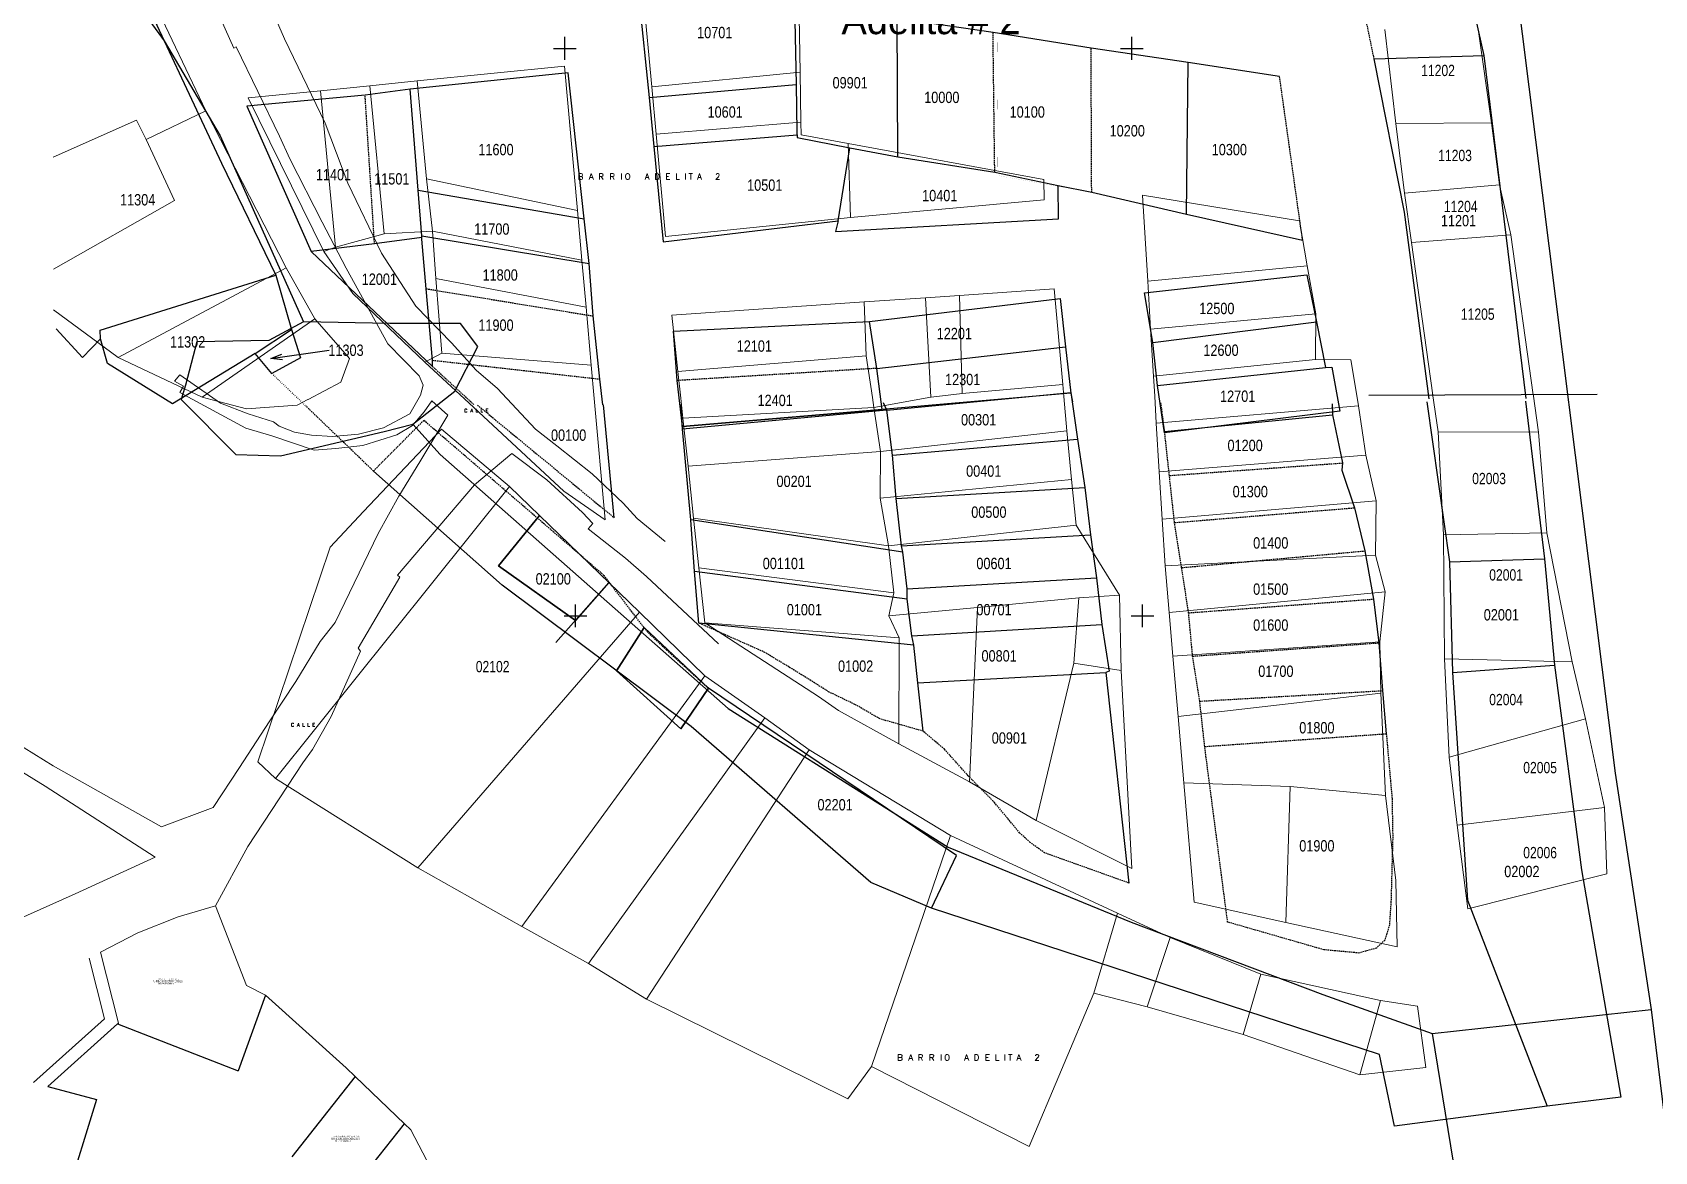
# Model space of a CAD drawing. Header units: metres. Extents: x 619047 to 657292, y 1301217 to 1319844.
# Drawn here: x 648895.7 to 649181.8, y 1318134.8 to 1318332.3 of the extents above; entities that cross this region are included whole.
import ezdxf
from ezdxf.enums import TextEntityAlignment as Align

# ---------------------------------------------------------------- set-up
doc = ezdxf.new("R2010")
doc.units = ezdxf.units.M
doc.linetypes.add('DOT', pattern=[0.25, 0, -0.25])
doc.linetypes.add('HIDDEN', pattern=[0.375, 0.25, -0.125])
for name, color, linetype, lineweight in [('101', 3, 'Continuous', 0), ('1ER CEDULA', 7, 'Continuous', 0), ('1ER PROPIETARIO', 150, 'Continuous', 0), ('486', 7, 'Continuous', 0), ('4861', 7, 'Continuous', 0), ('CALLES', 7, 'Continuous', 0), ('COLINDANCIAS', 7, 'Continuous', 0), ('Nivel 1', 7, 'Continuous', 0), ('Nivel 16', 7, 'Continuous', 0), ('Nivel 3', 7, 'Continuous', 0), ('Nivel 30', 7, 'Continuous', 0), ('Nivel 7', 7, 'Continuous', 0)]:
    doc.layers.add(name, color=color, linetype=linetype, lineweight=lineweight)
for name, color, linetype in [('2', 1, 'Continuous'), ('42', 7, 'Continuous'), ('5', 7, 'Continuous'), ('7', 7, 'Continuous'), ('CVL_CUADCON_LIN', 8, 'Continuous')]:
    doc.layers.add(name, color=color, linetype=linetype)
doc.styles.get("Standard").update_dxf_attribs({"font": 'arial.ttf'})
doc.styles.add('Style-ENGINEERING', font='ENGINEERING.shx')
doc.styles.add('Style-INTL_ISO', font='INTL_ISO.shx')
doc.styles.add('Style-Txt', font='txt_____.ttf')

# ---------------------------------------------------------------- blocks, each defined once
blk = doc.blocks.new('COORD')
at = {"layer": '42', "color": 2, "linetype": 'Continuous'}
for p, q in [((-2, 0), (2, 0)), ((0, -2), (0, 2))]:
    blk.add_line(p, q, dxfattribs=at)

msp = doc.modelspace()

# ---------------------------------------------------------------- linework, layer by layer
at = {"color": 1, "linetype": 'Continuous'}
for p, q in [((649014.91773, 1318216.58133), (649003.57652, 1318227.29286)), ((649010.07123, 1318209.45281), (649014.91773, 1318216.58133))]:
    msp.add_line(p, q, dxfattribs=at)
at = {"color": 1, "linetype": 'Continuous', "flags": 128}
msp.add_lwpolyline([(649003.57652, 1318227.29286), (648998.69067, 1318219.67889), (649010.07123, 1318209.45281)], dxfattribs=at)
msp.add_lwpolyline([(649003.57652, 1318227.29286), (649014.91773, 1318216.58133), (649010.07123, 1318209.45281), (648998.69067, 1318219.67889)], close=True, dxfattribs=at)
at = {"layer": '2', "color": 1, "linetype": 'Continuous'}
for p, q in [((649002.56473, 1318339.58133), (649004.49173, 1318320.80633)), ((649030.10073, 1318337.18133), (649030.40273, 1318323.09433)), ((649048.35973, 1318310.36533), (649048.23373, 1318334.73433)), ((649065.12173, 1318332.28033), (649048.23373, 1318334.73433)), ((649082.41773, 1318329.52433), (649065.12173, 1318332.28033)), ((649099.53473, 1318326.97033), (649082.41773, 1318329.52433)), ((649099.24073, 1318300.23833), (649099.53473, 1318326.97033)), ((649115.65973, 1318324.51233), (649099.53473, 1318326.97033)), ((649132.34073, 1318327.64333), (649151.72873, 1318328.24833)), ((649159.13273, 1318267.69133), (649151.72873, 1318328.24833)), ((648962.29673, 1318322.26933), (648954.37273, 1318321.23933)), ((648963.73573, 1318304.45633), (648962.29673, 1318322.26933)), ((649004.49173, 1318320.80633), (649030.40273, 1318323.09433)), ((649004.49173, 1318320.80633), (649005.29873, 1318312.15433)), ((649030.40273, 1318323.09433), (649030.54773, 1318314.74333)), ((649005.29873, 1318312.15433), (649030.57573, 1318314.24833)), ((649037.82073, 1318299.04133), (649039.88873, 1318311.92133)), ((649039.88873, 1318311.92133), (649048.35973, 1318310.36533)), ((649048.35973, 1318310.36533), (649065.42673, 1318307.65833)), ((649065.42673, 1318307.65833), (649076.62173, 1318305.30333)), ((648963.73573, 1318304.45633), (648993.01373, 1318299.40033)), ((648964.36173, 1318296.41233), (648963.73573, 1318304.45633)), ((649076.62173, 1318305.30333), (649082.52373, 1318304.08933)), ((649082.52373, 1318304.08933), (649099.24073, 1318300.23833)), ((648993.91873, 1318291.50933), (648993.01373, 1318299.40033)), ((649099.24073, 1318300.23833), (649119.72273, 1318295.61933)), ((648956.03273, 1318294.97433), (648944.85773, 1318293.64933)), ((648964.36373, 1318296.10733), (648956.03273, 1318294.97433)), ((648964.36173, 1318296.41233), (648993.91873, 1318291.50933)), ((648964.36473, 1318295.80333), (648964.36173, 1318296.41233)), ((648965.14673, 1318287.07533), (648964.36473, 1318295.80333)), ((648944.85773, 1318293.64933), (648966.25973, 1318273.37233)), ((648938.65273, 1318289.45533), (648941.39673, 1318279.89833)), ((648994.57573, 1318282.27333), (648993.91873, 1318291.50933)), ((649120.49173, 1318289.50533), (649122.16073, 1318281.21333)), ((648966.25373, 1318274.46433), (648965.14673, 1318287.07533)), ((648995.80273, 1318271.13533), (648994.57573, 1318282.27333)), ((649044.61373, 1318273.03033), (649043.32573, 1318281.29933)), ((649093.28373, 1318277.61533), (649122.16073, 1318281.21333)), ((649122.16073, 1318281.21333), (649123.75273, 1318273.14933)), ((648935.01373, 1318275.65233), (648941.39673, 1318279.89833)), ((648941.39673, 1318279.89833), (648942.97273, 1318274.85533)), ((649094.11073, 1318270.03033), (649093.28373, 1318277.61533)), ((648937.92973, 1318272.11333), (648935.01373, 1318275.65233)), ((648942.97273, 1318274.85533), (648937.92973, 1318272.11333)), ((649044.61373, 1318273.03033), (649077.91173, 1318276.80233)), ((649077.91173, 1318276.80233), (649078.81873, 1318268.63333)), ((648966.25973, 1318273.37233), (648966.25373, 1318274.46433)), ((649094.11073, 1318270.03033), (649123.75273, 1318273.14933)), ((648996.30873, 1318266.61933), (648995.80273, 1318271.13533)), ((649010.33173, 1318262.75433), (649009.42573, 1318270.87333)), ((649095.34873, 1318261.63333), (649094.11073, 1318270.03033)), ((648998.32973, 1318246.64333), (648996.41373, 1318266.58233)), ((649010.33673, 1318262.27433), (649010.03573, 1318266.64433)), ((649078.81873, 1318268.63333), (649045.56573, 1318265.74933)), ((649046.41673, 1318265.66633), (649045.81873, 1318266.95633)), ((649046.41673, 1318265.66633), (649078.83973, 1318268.79133)), ((649078.81873, 1318268.63333), (649079.15673, 1318267.11133)), ((649078.83973, 1318268.79133), (649080.04673, 1318260.54133)), ((649124.94073, 1318266.76833), (649125.01273, 1318264.83633)), ((649141.61073, 1318267.11533), (649145.64873, 1318238.88333)), ((649159.01973, 1318267.21533), (649162.39273, 1318239.40933)), ((649046.41673, 1318265.66633), (649010.33673, 1318262.27433)), ((649047.41673, 1318257.71833), (649046.41673, 1318265.66633)), ((649095.38373, 1318261.86633), (649125.01273, 1318264.83633)), ((649125.01273, 1318264.83633), (649126.78073, 1318256.33633)), ((649011.82973, 1318246.27233), (649010.33673, 1318262.27433)), ((649047.41673, 1318257.71833), (649080.04673, 1318260.54133)), ((649080.04673, 1318260.54133), (649081.33273, 1318251.98533)), ((649048.05873, 1318250.04633), (649047.41673, 1318257.71833)), ((649048.05873, 1318250.04633), (649081.33273, 1318251.98533)), ((649081.33273, 1318251.98533), (649082.28673, 1318243.63033)), ((649048.96073, 1318241.69033), (649048.05873, 1318250.04633)), ((649049.20173, 1318240.57433), (649011.82973, 1318246.27233)), ((649012.48673, 1318237.17633), (649011.82973, 1318246.27233)), ((649128.89873, 1318248.42533), (649130.68373, 1318240.81633)), ((649048.96073, 1318241.69033), (649082.28673, 1318243.63033)), ((649082.28673, 1318243.63033), (649083.35873, 1318236.09033)), ((649049.20173, 1318240.57433), (649048.96073, 1318241.69033)), ((649049.98273, 1318234.09933), (649049.20173, 1318240.57433)), ((649130.68373, 1318240.81633), (649132.24873, 1318232.31433)), ((649145.64873, 1318238.88333), (649162.39273, 1318239.40933)), ((649145.64873, 1318238.88333), (649146.13773, 1318219.33633)), ((649162.39273, 1318239.40933), (649164.14373, 1318220.66333)), ((649049.97673, 1318232.31933), (649012.48673, 1318237.17633)), ((649013.24473, 1318228.08233), (649012.48673, 1318237.17633)), ((649049.98273, 1318234.09933), (649083.35873, 1318236.09033)), ((649083.35873, 1318236.09033), (649084.31073, 1318227.81133)), ((649049.97673, 1318232.31933), (649049.98273, 1318234.09933)), ((649050.78273, 1318225.84433), (649049.97673, 1318232.31933)), ((649132.24873, 1318232.31433), (649133.16973, 1318224.59533)), ((649051.18173, 1318224.17033), (649013.24473, 1318228.08233)), ((649050.78273, 1318225.84433), (649084.31073, 1318227.81133)), ((649051.18173, 1318224.17033), (649050.78273, 1318225.84433)), ((649051.83773, 1318217.56633), (649051.18173, 1318224.17033)), ((649133.16973, 1318224.59533), (649133.79373, 1318216.16033)), ((649146.13773, 1318219.33633), (649164.14373, 1318220.66333)), ((649051.83773, 1318217.56633), (649085.01173, 1318219.37733)), ((649052.79273, 1318209.00733), (649051.83773, 1318217.56633)), ((649085.01173, 1318219.37733), (649089.06873, 1318182.22133)), ((649133.79373, 1318216.16033), (649134.48573, 1318208.56533)), ((649142.56573, 1318155.66333), (649181.18673, 1318159.93533))]:
    msp.add_line(p, q, dxfattribs=at)
at = {"layer": '2', "color": 1, "linetype": 'HIDDEN'}
for p, q in [((649065.42673, 1318307.65833), (649065.12173, 1318332.28033)), ((649082.52373, 1318304.08933), (649082.41773, 1318329.52433)), ((649119.72273, 1318295.61933), (649115.65973, 1318324.51233)), ((648956.03273, 1318294.97433), (648954.37273, 1318321.23933)), ((648965.14673, 1318287.07533), (648994.57573, 1318282.27333)), ((648966.25373, 1318274.46433), (648995.80273, 1318271.13533)), ((648966.25973, 1318273.37233), (648973.53773, 1318266.65733)), ((649044.61373, 1318273.03033), (649009.42573, 1318270.87333)), ((648955.84773, 1318254.90733), (648943.90573, 1318266.40633)), ((648974.20073, 1318266.53533), (648998.32973, 1318246.64333)), ((649095.38373, 1318261.86633), (649094.74473, 1318266.97033)), ((649096.22873, 1318254.12033), (649095.38373, 1318261.86633)), ((649096.22873, 1318254.12033), (649126.78073, 1318256.33633)), ((649097.13173, 1318245.81533), (649096.22873, 1318254.12033)), ((649097.13173, 1318245.81533), (649128.89873, 1318248.42533)), ((649098.38573, 1318237.86933), (649097.13173, 1318245.81533)), ((649098.38573, 1318237.86933), (649130.68373, 1318240.81633)), ((649099.61473, 1318229.89833), (649098.38573, 1318237.86933)), ((649099.61473, 1318229.89833), (649132.24873, 1318232.31433)), ((649100.33173, 1318222.25333), (649099.61473, 1318229.89833)), ((649100.33173, 1318222.25333), (649133.16973, 1318224.59533)), ((649101.58573, 1318214.30733), (649100.33173, 1318222.25333)), ((649101.58573, 1318214.30733), (649133.79373, 1318216.16033)), ((649102.45973, 1318206.30733), (649101.58573, 1318214.30733)), ((649102.45973, 1318206.30733), (649134.48573, 1318208.56533))]:
    msp.add_line(p, q, dxfattribs=at)
at = {"layer": '2', "color": 1, "linetype": 'DOT'}
msp.add_line((648937.92973, 1318272.11333), (648943.90573, 1318266.40633), dxfattribs=at)
at = {"layer": '2', "color": 1, "linetype": 'Continuous'}
for points in [[(649129.45773, 1318729.06533), (649119.25673, 1318696.82233), (649111.56873, 1318634.56133), (649113.53273, 1318569.23733), (649122.63173, 1318525.50833), (649136.32073, 1318497.02333), (649144.68673, 1318479.47433), (649146.66773, 1318431.43333), (649157.24373, 1318341.44433), (649174.87973, 1318201.62733), (649181.18673, 1318159.93533)], [(648631.52473, 1318510.11933), (648631.77873, 1318510.11933), (648657.13373, 1318462.04833), (648732.56873, 1318442.38133), (648792.24873, 1318422.22533), (648829.83173, 1318405.91033), (648860.30473, 1318392.65633), (648878.83773, 1318379.66933), (648895.08073, 1318363.63633), (648918.92673, 1318330.81733), (648928.81773, 1318314.03033), (648943.51873, 1318281.22333)], [(649151.72873, 1318328.24833), (649147.87873, 1318345.54133), (649146.44573, 1318357.23633)], [(648913.24173, 1318343.01633), (648929.07173, 1318309.23233), (648938.65273, 1318289.45533)], [(649142.05373, 1318267.65633), (649137.69073, 1318300.55833), (649132.34073, 1318327.64333)], [(648993.01373, 1318299.40033), (648990.21173, 1318325.15133), (648962.29673, 1318322.26933)], [(648954.37273, 1318321.23933), (648933.54273, 1318319.30733), (648944.85773, 1318293.64933)], [(649005.29873, 1318312.15433), (649006.96173, 1318295.33233), (649037.82073, 1318299.04133)], [(649030.54773, 1318314.74333), (649030.60373, 1318313.75333), (649039.88873, 1318311.92133)], [(649037.82073, 1318299.04133), (649037.34773, 1318297.18533), (649076.65173, 1318299.41433), (649076.62173, 1318305.30333)], [(648907.68073, 1318278.20633), (648907.67173, 1318279.78033), (648938.65273, 1318289.45533)], [(649093.28373, 1318277.61533), (649091.86573, 1318286.36633), (649120.49173, 1318289.50533)], [(649043.32573, 1318281.29933), (649076.95273, 1318285.37733), (649077.91173, 1318276.80233)], [(648943.51873, 1318281.22333), (648937.41773, 1318277.92733), (648924.71473, 1318277.68933), (648922.67373, 1318270.06633), (648921.90873, 1318267.52533), (648931.55273, 1318257.85433), (648939.42873, 1318257.59033), (648957.72473, 1318261.88833), (648962.80773, 1318263.15233)], [(648962.80773, 1318263.15233), (648970.18173, 1318268.98933), (648974.25473, 1318276.86333), (648971.21073, 1318280.93433), (648958.76173, 1318280.95033), (648943.51873, 1318281.22333)], [(649009.42573, 1318270.87333), (649008.79673, 1318279.60233), (649043.32573, 1318281.29933)], [(648907.68073, 1318278.20633), (648904.54573, 1318274.91533), (648899.89373, 1318280.02033)], [(648935.01373, 1318275.65233), (648920.39573, 1318266.77033), (648908.94773, 1318273.87133), (648907.68073, 1318278.20633)], [(649045.56573, 1318265.74933), (649010.33173, 1318262.75433), (649045.56573, 1318265.74933), (649044.61373, 1318273.03033)], [(649123.75273, 1318273.14933), (649124.89573, 1318273.23033), (649126.28373, 1318265.44433), (649095.34873, 1318261.63333)], [(648962.80773, 1318263.15233), (648967.62873, 1318257.80933), (649018.39373, 1318213.01033), (649057.23673, 1318188.56033), (649089.48773, 1318175.30233), (649123.26473, 1318162.55033), (649142.56573, 1318155.66333)], [(649011.88973, 1318209.81333), (648978.53073, 1318234.74733), (648955.84773, 1318254.90733)], [(649126.78073, 1318256.33633), (649126.64173, 1318255.08933), (649128.89873, 1318248.42533)], [(649084.31073, 1318227.81133), (649085.61873, 1318219.58633), (649085.01173, 1318219.37733)], [(649164.14373, 1318220.66333), (649168.92773, 1318184.53133), (649175.83773, 1318144.43033), (649162.86673, 1318142.84933)], [(649146.13773, 1318219.33633), (649148.82973, 1318179.21733), (649162.86673, 1318142.84933)], [(649054.29673, 1318177.80033), (649058.66973, 1318187.09933), (649014.91773, 1318216.58133)], [(649054.29673, 1318177.80033), (649043.59873, 1318182.31933), (649011.88973, 1318209.81333)], [(649162.86673, 1318142.84933), (649135.91273, 1318139.34733), (649133.28673, 1318151.98233), (649054.29673, 1318177.80033)], [(649181.18673, 1318159.93533), (649194.03273, 1318055.45533), (649207.41673, 1317978.17033), (649212.68173, 1317912.33333), (649214.67673, 1317876.74633), (649227.83473, 1317826.65733), (649245.06573, 1317784.19033), (649259.25773, 1317751.38333), (649281.83173, 1317717.04233), (649302.13173, 1317694.14133), (649329.03873, 1317672.50233)], [(649142.56573, 1318155.66333), (649162.25373, 1318034.90733), (649171.40073, 1318035.65833), (649194.16073, 1317936.24833), (649195.14773, 1317908.54233), (649191.56873, 1317887.45133), (649187.74473, 1317874.49333), (649178.58573, 1317863.06733), (649172.22473, 1317853.41633)]]:
    msp.add_lwpolyline(points, dxfattribs=at)
at = {"layer": '2', "color": 1, "linetype": 'HIDDEN'}
for points in [[(649132.34073, 1318327.64333), (649130.77673, 1318335.22533), (649130.33073, 1318342.91433), (649128.57673, 1318392.22833), (649128.34873, 1318431.44733)], [(649014.91773, 1318216.58133), (649007.52573, 1318223.34533), (649004.21373, 1318226.46433), (648999.18773, 1318232.99933), (648996.50673, 1318236.50533), (648964.72373, 1318263.84533), (648955.84773, 1318254.90733)], [(649052.79273, 1318209.00733), (649045.22173, 1318211.16833), (649040.74573, 1318213.74133), (649036.22373, 1318215.90733), (649031.38773, 1318218.96033), (649024.88973, 1318222.91133), (649013.24473, 1318228.08233)], [(649089.06873, 1318182.22133), (649074.21973, 1318187.53733), (649071.65873, 1318189.39233), (649069.81073, 1318191.07733), (649065.38173, 1318196.42233), (649060.73073, 1318201.15533), (649056.56373, 1318205.81633), (649052.79273, 1318209.00733)], [(649134.48573, 1318208.56533), (649135.49673, 1318197.15933), (649135.62073, 1318190.32133), (649135.30973, 1318179.00433), (649135.02473, 1318174.78033), (649134.21473, 1318172.15333), (649132.75573, 1318170.74033), (649129.66373, 1318169.87033), (649123.45673, 1318170.44233), (649106.50173, 1318175.33033), (649102.45973, 1318206.30733)]]:
    msp.add_lwpolyline(points, dxfattribs=at)
at = {"layer": '486', "color": 7, "linetype": 'Continuous', "lineweight": -3}
for points in [[(648936.79573, 1318162.41433), (648932.0124, 1318149.09734)], [(648910.72117, 1318157.37178), (648932.0124, 1318149.09734)], [(648898.41711, 1318146.33665), (648907.01768, 1318144.03916)], [(648952.61391, 1318148.06793), (648941.47512, 1318133.92837)], [(648907.01768, 1318144.03916), (648901.53325, 1318126.26612)], [(648950.1482, 1318125.63514), (648961.34606, 1318139.72798)]]:
    msp.add_lwpolyline(points, dxfattribs=at)
at = {"layer": '4861', "color": 21, "linetype": 'Continuous', "lineweight": 13}
for points in [[(648863.09673, 1318178.44633), (648877.04673, 1318171.45233), (648881.79773, 1318170.47633), (648890.87473, 1318174.78533), (648903.23573, 1318180.31133), (648917.36573, 1318186.77433), (648897.94573, 1318199.31433), (648889.13373, 1318204.70733)], [(648907.71652, 1318170.01866), (648914.29573, 1318173.43433), (648921.38673, 1318176.24333), (648927.96373, 1318178.18433)], [(648927.96373, 1318178.18433), (648933.46573, 1318164.14733), (648936.79573, 1318162.41433)], [(648905.71073, 1318168.97733), (648908.4223, 1318158.26519)], [(648907.71652, 1318170.01866), (648910.88145, 1318157.51553)], [(648936.79573, 1318162.41433), (648951.01573, 1318149.59433), (648952.61391, 1318148.06793)], [(648895.87829, 1318147.01485), (648908.4223, 1318158.26519)], [(648910.72117, 1318157.37178), (648910.88145, 1318157.51553)], [(648898.41711, 1318146.33665), (648910.72117, 1318157.37178)], [(648952.61391, 1318148.06793), (648961.34606, 1318139.72798)], [(648961.34606, 1318139.72798), (648962.45973, 1318138.66433)], [(648962.45973, 1318138.66433), (648972.39173, 1318119.63133)]]:
    msp.add_lwpolyline(points, dxfattribs=at)
at = {"layer": '7', "color": 7, "linetype": 'Continuous'}
msp.add_line((648937.77773, 1318274.74933), (648948.06573, 1318276.22433), dxfattribs=at)
msp.add_lwpolyline([(648939.82873, 1318274.53833), (648937.77773, 1318274.74933), (648939.68673, 1318275.52833)], dxfattribs=at)
at = {"layer": 'CALLES', "color": 21, "linetype": 'Continuous', "lineweight": 13}
for points in [[(648899.74473, 1318378.39133), (648904.32473, 1318375.78833), (648907.56973, 1318372.32133), (648913.84573, 1318364.29633), (648916.92673, 1318360.00533), (648919.94973, 1318353.28033), (648923.51073, 1318346.33333), (648927.61873, 1318338.31133), (648927.39773, 1318338.12533), (648931.23073, 1318329.53733), (648931.65573, 1318329.77033), (648939.27973, 1318314.00533)], [(648925.29273, 1318366.76833), (648928.01073, 1318359.02133), (648933.11273, 1318347.39833), (648940.13773, 1318331.18433), (648947.30773, 1318316.27933), (648951.30173, 1318305.69933), (648957.24673, 1318293.34133), (648963.31673, 1318283.98733), (648969.58473, 1318277.53433), (648973.95873, 1318272.72933), (648977.73873, 1318269.48633), (648984.44173, 1318262.30433), (648988.19173, 1318259.33333), (648994.44173, 1318254.41433), (648999.89573, 1318249.22133), (649002.35673, 1318246.51233), (649007.32073, 1318242.44933)], [(648939.27973, 1318314.00533), (648941.09273, 1318310.01233)], [(648941.09273, 1318310.01233), (648946.81373, 1318298.79733), (648951.05373, 1318290.71133), (648958.41273, 1318277.35933), (648963.89173, 1318271.70033), (648964.63473, 1318270.08033), (648964.14473, 1318268.31133), (648962.28373, 1318264.98133), (648957.64373, 1318262.52233), (648953.20873, 1318261.40833), (648948.64673, 1318261.02133), (648944.93273, 1318261.24933), (648941.89873, 1318261.78933), (648939.22573, 1318262.81633), (648938.19173, 1318263.60533), (648933.74073, 1318265.01733), (648928.85973, 1318266.87933), (648921.71173, 1318271.86733)], [(648921.71173, 1318271.86733), (648920.75873, 1318270.74133), (648922.32273, 1318269.86833), (648921.68173, 1318268.74133), (648933.34473, 1318262.49933), (648937.90173, 1318261.09233), (648945.36973, 1318258.56833), (648949.20873, 1318258.89633), (648953.96073, 1318259.39533), (648959.96973, 1318261.30233), (648962.73373, 1318262.93433), (648964.80173, 1318265.38433), (648966.16473, 1318267.32533), (648968.98273, 1318264.77633), (648964.00673, 1318256.52233), (648960.33673, 1318250.46433), (648956.67673, 1318243.91133), (648949.08273, 1318228.16233)], [(648953.12273, 1318223.65533), (648960.50373, 1318236.17633), (648960.07773, 1318236.54433), (648973.68273, 1318252.47533), (648980.23773, 1318258.03233)], [(649016.68173, 1318224.41233), (649004.02673, 1318236.29233), (649000.31473, 1318239.52633), (648993.73673, 1318244.71833), (648994.56573, 1318245.62633), (648992.70473, 1318247.57733), (648986.44773, 1318253.37733), (648980.23773, 1318258.03233)], [(648890.85373, 1318208.18333), (648899.34973, 1318202.89333), (648918.49373, 1318192.13333), (648927.60073, 1318195.53433), (648932.20873, 1318202.60633), (648937.44373, 1318210.66533), (648942.14773, 1318217.75533), (648946.46773, 1318224.83633), (648949.08273, 1318228.16233)], [(648953.12273, 1318223.65533), (648953.55673, 1318223.14233), (648948.38373, 1318211.59833), (648945.07273, 1318205.76433), (648943.39673, 1318203.42533), (648933.66273, 1318188.68033), (648927.96373, 1318178.18433)]]:
    msp.add_lwpolyline(points, dxfattribs=at)
at = {"layer": 'CVL_CUADCON_LIN', "color": 6, "ltscale": 0.5, "const_width": 0.01, "flags": 128}
msp.add_lwpolyline([(649065.98462, 1318307.03852), (649082.52373, 1318304.08933), (649082.41773, 1318329.52433), (649065.83836, 1318332.2381)], close=True, dxfattribs=at)
for points in [[(649082.52373, 1318304.08933), (649082.41871, 1318329.28911)], [(649082.52373, 1318304.08933), (649065.98462, 1318307.03852)]]:
    msp.add_lwpolyline(points, dxfattribs=at)
at = {"layer": 'CVL_CUADCON_LIN', "color": 6, "ltscale": 0.5, "flags": 128}
for points in [[(648985.11395, 1318247.06374), (648977.91496, 1318238.15998), (648991.45916, 1318228.56233)], [(648997.33522, 1318235.24678), (648988.02595, 1318224.65681)], [(648997.33522, 1318235.24678), (648991.45916, 1318228.56233)]]:
    msp.add_lwpolyline(points, dxfattribs=at)
at = {"layer": 'CVL_CUADCON_LIN', "color": 200, "ltscale": 0.5, "flags": 128}
msp.add_lwpolyline([(648985.11395, 1318247.06374), (648997.33522, 1318235.24678), (648991.45916, 1318228.56233), (648977.91496, 1318238.15998)], close=True, dxfattribs=at)
at = {"layer": 'CVL_CUADCON_LIN', "color": 4, "ltscale": 0.5, "flags": 128}
msp.add_lwpolyline([(649002.7629, 1318229.99866), (648997.33522, 1318235.24678), (648985.11395, 1318247.06374)], dxfattribs=at)
at = {"layer": 'Nivel 1', "color": 7, "linetype": 'Continuous', "lineweight": 13}
for p, q in [((648927.4229, 1318267.47066), (648927.4219, 1318267.47066)), ((648944.3039, 1318267.53466), (648944.3029, 1318267.53466)), ((649054.1859, 1318267.94966), (649054.1899, 1318267.94966)), ((649054.1869, 1318267.94866), (649054.1879, 1318267.94866))]:
    msp.add_line(p, q, dxfattribs=at)
at = {"layer": 'Nivel 1', "color": 1, "linetype": 'Continuous', "lineweight": 13}
for p, q in [((649143.6089, 1318261.79866), (649142.6609, 1318268.59566)), ((649160.3669, 1318268.55466), (649161.3169, 1318261.74166)), ((649144.5659, 1318243.68366), (649143.6089, 1318261.79866)), ((649161.3169, 1318261.74166), (649143.6089, 1318261.79866)), ((649161.3169, 1318261.74166), (649162.8049, 1318243.98766)), ((649162.8049, 1318243.98766), (649144.5659, 1318243.68366)), ((649144.7269, 1318221.77266), (649144.5659, 1318243.68366)), ((649162.8049, 1318243.98766), (649167.2429, 1318221.26366)), ((649145.5979, 1318204.42166), (649144.7269, 1318221.77266)), ((649167.2429, 1318221.26366), (649144.7269, 1318221.77266)), ((649167.2429, 1318221.26366), (649169.6069, 1318211.18366)), ((649145.5979, 1318204.42166), (649169.6069, 1318211.18366)), ((649169.6069, 1318211.18366), (649172.9679, 1318195.52566)), ((649146.9549, 1318192.41566), (649145.5979, 1318204.42166)), ((649172.9679, 1318195.52566), (649146.9549, 1318192.41566)), ((649172.9679, 1318195.52566), (649173.4069, 1318183.82566)), ((649148.8509, 1318177.65966), (649146.9549, 1318192.41566)), ((649173.4069, 1318183.82566), (649148.8509, 1318177.65966))]:
    msp.add_line(p, q, dxfattribs=at)
at = {"layer": 'Nivel 16', "color": 7, "linetype": 'Continuous', "lineweight": -3, "flags": 128}
msp.add_lwpolyline([(649171.6709, 1318268.39166), (649131.3879, 1318268.23966)], dxfattribs=at)
at = {"layer": 'Nivel 30', "color": 3, "linetype": 'Continuous', "lineweight": 13}
for p, q in [((649030.6329, 1318351.79166), (649031.0789, 1318325.27866)), ((649004.9369, 1318322.67266), (649002.5399, 1318348.95466)), ((648914.7589, 1318342.66666), (648926.2869, 1318318.47066)), ((648963.5839, 1318323.72866), (648989.5549, 1318326.33766)), ((648989.5549, 1318326.33766), (648991.8339, 1318300.85066)), ((648955.2329, 1318322.88966), (648963.5839, 1318323.72866)), ((648965.1939, 1318306.46166), (648963.5839, 1318323.72866)), ((649031.0789, 1318325.27866), (649004.9369, 1318322.67266)), ((649031.0789, 1318325.27866), (649031.2269, 1318316.48666)), ((648933.7769, 1318320.73366), (648946.4829, 1318322.01066)), ((648947.1129, 1318293.63466), (648933.7769, 1318320.73366)), ((648946.4829, 1318322.01066), (648955.2329, 1318322.88966)), ((648946.4829, 1318322.01066), (648949.1589, 1318294.42066)), ((648957.7329, 1318296.76866), (648955.2329, 1318322.88966)), ((649005.6979, 1318314.32266), (649004.9369, 1318322.67266)), ((648915.7509, 1318313.38966), (648926.2869, 1318318.47066)), ((648926.2869, 1318318.47066), (648940.4549, 1318290.78166)), ((648914.0699, 1318316.79466), (648899.3319, 1318310.30066)), ((648915.7509, 1318313.38966), (648914.0699, 1318316.79466)), ((649005.6979, 1318314.32266), (649031.2269, 1318316.48666)), ((649031.2269, 1318316.48666), (649031.3059, 1318314.19966)), ((648920.7469, 1318302.63266), (648915.7509, 1318313.38966)), ((649007.3429, 1318296.27066), (649005.6979, 1318314.32266)), ((649031.3059, 1318314.19966), (649039.5569, 1318312.68766)), ((649039.5569, 1318312.68766), (649074.0639, 1318306.36866)), ((649039.5569, 1318312.68766), (649040.0009, 1318299.64366)), ((648965.1939, 1318306.46166), (648991.8339, 1318300.85066)), ((648965.1939, 1318306.46166), (648966.2749, 1318297.21566)), ((649074.0639, 1318306.36866), (649074.1279, 1318302.73166)), ((649091.4799, 1318303.60766), (649119.1879, 1318299.06666)), ((649092.4049, 1318288.39666), (649091.4799, 1318303.60766)), ((648899.4059, 1318290.51966), (648920.7469, 1318302.63266)), ((648991.8339, 1318300.85066), (648992.6139, 1318292.12266)), ((649074.1279, 1318302.73166), (649040.0009, 1318299.64366)), ((649040.0009, 1318299.64366), (649007.3429, 1318296.27066)), ((649119.1879, 1318299.06666), (649120.5299, 1318291.12866)), ((648949.1589, 1318294.42066), (648957.7329, 1318296.76866)), ((648957.7329, 1318296.76866), (648966.2749, 1318297.21566)), ((648966.8449, 1318288.87866), (648966.2749, 1318297.21566)), ((648992.6139, 1318292.12266), (648966.2749, 1318297.21566)), ((648949.1589, 1318294.42066), (648947.1129, 1318293.63466)), ((648952.1819, 1318286.24666), (648947.1129, 1318293.63466)), ((648992.6139, 1318292.12266), (648993.3549, 1318283.83166)), ((648940.4549, 1318290.78166), (648910.8179, 1318274.92566)), ((648940.4549, 1318290.78166), (648945.5189, 1318281.78266)), ((649092.4049, 1318288.39666), (649120.5299, 1318291.12866)), ((649120.5299, 1318291.12866), (649122.0399, 1318282.66366)), ((648964.9249, 1318274.13066), (648952.1819, 1318286.24666)), ((648966.8449, 1318288.87866), (648967.9269, 1318275.70566)), ((648966.8449, 1318288.87866), (648993.3549, 1318283.83166)), ((649059.1999, 1318285.90066), (649075.9199, 1318287.04666)), ((649075.9199, 1318287.04666), (649077.4419, 1318270.16766)), ((649092.9179, 1318279.95966), (649092.4049, 1318288.39666)), ((648910.8179, 1318274.92566), (648899.4329, 1318283.34766)), ((648993.3549, 1318283.83166), (648994.2719, 1318273.56766)), ((649008.4619, 1318282.41866), (649042.4109, 1318284.74866)), ((649042.4109, 1318284.74866), (649053.2079, 1318285.48866)), ((649042.4109, 1318284.74866), (649042.7349, 1318275.22566)), ((649053.2079, 1318285.48866), (649059.1999, 1318285.90066)), ((649054.1359, 1318267.94866), (649053.2079, 1318285.48866)), ((649059.1999, 1318285.90066), (649059.6659, 1318268.61366)), ((648945.5189, 1318281.78266), (648925.6439, 1318267.93266)), ((648945.5189, 1318281.78266), (648951.6089, 1318274.74066)), ((649009.5329, 1318272.44666), (649008.4619, 1318282.41866)), ((649122.0399, 1318282.66366), (649092.9179, 1318279.95966)), ((649122.0399, 1318282.66366), (649122.0179, 1318274.61266)), ((649093.4219, 1318271.63266), (649092.9179, 1318279.95966)), ((648925.6439, 1318267.93266), (648910.8179, 1318274.92566)), ((648951.6089, 1318274.74066), (648950.1039, 1318270.57466)), ((648964.9249, 1318274.13066), (648967.9269, 1318275.70566)), ((648994.2719, 1318273.56766), (648967.9269, 1318275.70566)), ((649042.7349, 1318275.22566), (649009.5329, 1318272.44666)), ((649043.8399, 1318267.90966), (649042.7349, 1318275.22566)), ((648971.9129, 1318267.63866), (648964.9249, 1318274.13066)), ((648994.2719, 1318273.56766), (648994.7939, 1318267.72466)), ((649010.0339, 1318267.78266), (649009.5329, 1318272.44666)), ((649122.0179, 1318274.61266), (649093.4219, 1318271.63266)), ((649122.0179, 1318274.61266), (649128.2079, 1318274.55366)), ((649128.2079, 1318274.55366), (649129.2899, 1318268.23266)), ((648950.1039, 1318270.57466), (648944.3039, 1318267.53466)), ((649077.4419, 1318270.16766), (649059.6659, 1318268.61366)), ((649077.4419, 1318270.16766), (649077.6209, 1318268.03766)), ((649093.6369, 1318268.09766), (649093.4219, 1318271.63266)), ((648927.4219, 1318267.47066), (648925.6439, 1318267.93266)), ((648933.4689, 1318265.90166), (648927.4239, 1318267.47066)), ((648942.4179, 1318266.54566), (648933.4689, 1318265.90166)), ((648944.3029, 1318267.53466), (648942.4179, 1318266.54566)), ((648989.4329, 1318251.36166), (648971.9129, 1318267.63866)), ((648994.7939, 1318267.72466), (648996.7079, 1318246.30466)), ((649010.4169, 1318264.21866), (649010.0339, 1318267.78266)), ((649044.1089, 1318266.13066), (649043.8399, 1318267.90966)), ((649044.1089, 1318266.13066), (649054.1359, 1318267.94266)), ((649054.1359, 1318267.94266), (649054.1859, 1318267.94966)), ((649054.1359, 1318267.94266), (649054.1359, 1318267.94866)), ((649054.1879, 1318267.94866), (649059.6659, 1318268.61366)), ((649077.6209, 1318268.03766), (649078.1269, 1318262.00566)), ((649093.9249, 1318263.37366), (649093.6369, 1318268.09766)), ((649129.5999, 1318266.42366), (649093.9249, 1318263.37366)), ((649129.2899, 1318268.23266), (649129.5999, 1318266.42366)), ((649129.5999, 1318266.42366), (649130.8609, 1318257.72466)), ((649010.4169, 1318264.21866), (649044.1089, 1318266.13066)), ((649011.3279, 1318255.74166), (649010.4169, 1318264.21866)), ((649045.2819, 1318258.35766), (649044.1089, 1318266.13066)), ((649094.4449, 1318254.78866), (649093.9249, 1318263.37366)), ((648954.1029, 1318247.74266), (648967.8209, 1318262.30766)), ((648967.8209, 1318262.30766), (648979.8199, 1318252.18266)), ((649078.1269, 1318262.00566), (649045.2819, 1318258.35766)), ((649078.1269, 1318262.00566), (649078.9359, 1318253.38866)), ((649011.3279, 1318255.74166), (649045.2819, 1318258.35766)), ((649045.2819, 1318258.35766), (649045.2279, 1318250.14266)), ((649130.8609, 1318257.72466), (649094.4449, 1318254.78866)), ((649130.8609, 1318257.72466), (649132.6719, 1318249.63966)), ((649012.3129, 1318246.56666), (649011.3279, 1318255.74166)), ((649094.9569, 1318246.39066), (649094.4449, 1318254.78866)), ((648979.8199, 1318252.18266), (648938.5659, 1318200.66266)), ((648979.8199, 1318252.18266), (649002.7629, 1318229.99866)), ((649045.2279, 1318250.14266), (649078.9359, 1318253.38866)), ((649078.9359, 1318253.38866), (649079.7629, 1318245.35766)), ((648996.7079, 1318246.30466), (648989.4329, 1318251.36166)), ((649045.2279, 1318250.14266), (649046.6639, 1318241.73866)), ((649132.6719, 1318249.63966), (649094.9569, 1318246.39066)), ((649132.6719, 1318249.63966), (649132.5959, 1318240.06966)), ((648948.2189, 1318241.49266), (648954.1029, 1318247.74266)), ((649012.3129, 1318246.56666), (649046.6639, 1318241.73866)), ((649013.2519, 1318237.83166), (649012.3129, 1318246.56666)), ((649095.4959, 1318238.17066), (649094.9569, 1318246.39066)), ((649079.7629, 1318245.35766), (649046.6639, 1318241.73866)), ((649079.7629, 1318245.35766), (649087.4519, 1318232.98666)), ((648935.4689, 1318203.59966), (648948.2189, 1318241.49266)), ((649047.6269, 1318233.44866), (649046.6639, 1318241.73866)), ((649047.6269, 1318233.44866), (649013.2519, 1318237.83166)), ((649014.2939, 1318228.12766), (649013.2519, 1318237.83166)), ((649132.5959, 1318240.06966), (649095.4959, 1318238.17066)), ((649096.2029, 1318229.94666), (649095.4959, 1318238.17066)), ((649132.5959, 1318240.06966), (649134.3139, 1318233.62466)), ((649047.6269, 1318233.44866), (649046.7339, 1318229.37966)), ((649062.3729, 1318230.82566), (649080.2669, 1318232.54466)), ((649079.3779, 1318221.02366), (649080.2669, 1318232.54466)), ((649087.4519, 1318232.98666), (649080.2669, 1318232.54466)), ((649087.4519, 1318232.98666), (649087.7379, 1318219.74066)), ((649096.2029, 1318229.94666), (649134.3139, 1318233.62466)), ((649134.3139, 1318233.62466), (649133.3399, 1318224.77866)), ((649002.7629, 1318229.99866), (648963.6719, 1318184.87666)), ((649002.7629, 1318229.99866), (649014.2949, 1318218.77266)), ((649046.7339, 1318229.37966), (649062.3729, 1318230.82566)), ((649046.7339, 1318229.37966), (649048.5509, 1318225.48866)), ((649062.3729, 1318230.82566), (649060.9459, 1318200.10166)), ((649096.8629, 1318222.25966), (649096.2029, 1318229.94666)), ((649014.2939, 1318228.12766), (649048.5509, 1318225.48866)), ((649034.3699, 1318215.13366), (649014.2939, 1318228.12766)), ((649048.5509, 1318225.48866), (649048.5269, 1318206.75666)), ((649133.3399, 1318224.77866), (649096.8629, 1318222.25966)), ((649133.3399, 1318224.77866), (649133.5489, 1318215.72566)), ((649072.7469, 1318193.25566), (649079.3779, 1318221.02366)), ((649079.3779, 1318221.02366), (649087.7379, 1318219.74066)), ((649097.7819, 1318211.57466), (649096.8629, 1318222.25966)), ((648982.0059, 1318174.53766), (649014.2949, 1318218.77266)), ((649014.2949, 1318218.77266), (649024.8809, 1318211.37266)), ((649087.7379, 1318219.74066), (649089.6269, 1318184.80566)), ((649037.8909, 1318212.67166), (649034.3699, 1318215.13366)), ((649097.7819, 1318211.57466), (649133.5489, 1318215.72566)), ((649133.5489, 1318215.72566), (649134.3369, 1318197.66866)), ((649048.5269, 1318206.75666), (649037.8909, 1318212.67166)), ((649024.8809, 1318211.37266), (648993.8039, 1318168.04266)), ((649024.8809, 1318211.37266), (649032.6969, 1318205.70466)), ((649098.7869, 1318199.89566), (649097.7819, 1318211.57466)), ((649060.9459, 1318200.10166), (649048.5269, 1318206.75666)), ((648938.5659, 1318200.66266), (648935.4689, 1318203.59966)), ((649032.6969, 1318205.70466), (649004.0329, 1318161.72666)), ((649032.6969, 1318205.70466), (649057.6389, 1318190.61766)), ((648963.6719, 1318184.87666), (648938.5659, 1318200.66266)), ((649072.7469, 1318193.25566), (649060.9459, 1318200.10166)), ((649098.7869, 1318199.89566), (649117.5539, 1318199.24566)), ((649100.5959, 1318178.84466), (649098.7869, 1318199.89566)), ((649117.5539, 1318199.24566), (649116.7879, 1318175.23366)), ((649134.3369, 1318197.66866), (649117.5539, 1318199.24566)), ((649134.3369, 1318197.66866), (649136.1549, 1318182.67866)), ((649089.6269, 1318184.80566), (649072.7469, 1318193.25566)), ((649057.6389, 1318190.61766), (649043.6789, 1318149.82566)), ((649057.6389, 1318190.61766), (649087.0499, 1318176.89166)), ((648982.0059, 1318174.53766), (648963.6719, 1318184.87666)), ((649136.1549, 1318182.67866), (649136.4279, 1318170.99266)), ((649116.7879, 1318175.23366), (649100.5959, 1318178.84466)), ((649087.0499, 1318176.89166), (649082.9049, 1318162.78066)), ((649087.0499, 1318176.89166), (649096.3669, 1318172.63566)), ((649136.4279, 1318170.99266), (649116.7879, 1318175.23366)), ((648993.8039, 1318168.04266), (648982.0059, 1318174.53766)), ((649096.3669, 1318172.63566), (649092.3189, 1318160.37766)), ((649096.3669, 1318172.63566), (649112.3379, 1318166.11666)), ((649004.0329, 1318161.72666), (648993.8039, 1318168.04266)), ((649112.3379, 1318166.11666), (649109.2329, 1318155.49866)), ((649112.3379, 1318166.11666), (649133.4419, 1318161.51166)), ((649039.5349, 1318144.13366), (649004.0329, 1318161.72666)), ((649082.9049, 1318162.78066), (649071.5049, 1318135.75466)), ((649092.3189, 1318160.37766), (649082.9049, 1318162.78066)), ((649109.2329, 1318155.49866), (649092.3189, 1318160.37766)), ((649129.7879, 1318148.36066), (649133.4419, 1318161.51166)), ((649133.4419, 1318161.51166), (649140.0109, 1318160.49666)), ((649140.0109, 1318160.49666), (649141.4409, 1318149.69966)), ((649129.7879, 1318148.36066), (649109.2329, 1318155.49866)), ((649043.6789, 1318149.82566), (649039.5349, 1318144.13366)), ((649071.5049, 1318135.75466), (649043.6789, 1318149.82566)), ((649141.4409, 1318149.69966), (649129.7879, 1318148.36066))]:
    msp.add_line(p, q, dxfattribs=at)
at = {"layer": 'Nivel 30', "color": 1, "linetype": 'Continuous', "lineweight": 13}
for p, q in [((649136.1599, 1318316.25566), (649134.2399, 1318332.82766)), ((649150.6409, 1318333.25666), (649153.0579, 1318316.36366)), ((649153.0579, 1318316.36366), (649136.1599, 1318316.25566)), ((649137.7009, 1318303.93166), (649136.1599, 1318316.25566)), ((649153.0579, 1318316.36366), (649154.4449, 1318305.42166)), ((649137.7009, 1318303.93166), (649154.4449, 1318305.42166)), ((649138.9459, 1318295.25166), (649137.7009, 1318303.93166)), ((649154.4449, 1318305.42166), (649156.4569, 1318296.58766)), ((649138.9459, 1318295.25166), (649156.4569, 1318296.58766)), ((649142.7049, 1318268.28266), (649138.9459, 1318295.25166)), ((649156.4569, 1318296.58766), (649160.3959, 1318268.34866))]:
    msp.add_line(p, q, dxfattribs=at)

# ---------------------------------------------------------------- block references
at = {"layer": '5', "color": 2, "linetype": 'Continuous'}
for p in [(648989.61773, 1318329.48933), (649089.61773, 1318329.48933), (648991.48573, 1318229.34733), (649091.48573, 1318229.34733)]:
    msp.add_blockref('COORD', p, dxfattribs=at)

# ---------------------------------------------------------------- texts
at = {"layer": '101', "color": 6, "linetype": 'Continuous', "lineweight": 13, "style": 'Style-ENGINEERING'}
for s, p in [('URB13010250410325', (648917.06951, 1318164.71805)), ('URB13010250410327', (648948.37322, 1318136.94312))]:
    msp.add_text(s, height=0.375, dxfattribs=at).set_placement(p)
at = {"layer": '1ER CEDULA', "color": 3, "linetype": 'Continuous', "lineweight": 13, "style": 'Style-ENGINEERING'}
for s, p in [('201-220472-0004H', (648917.82776, 1318164.33154)), ('201-100785-0007J', (648949.05889, 1318136.58723))]:
    msp.add_text(s, height=0.24, dxfattribs=at).set_placement(p)
at = {"layer": '1ER PROPIETARIO', "color": 140, "linetype": 'Continuous', "lineweight": -3, "char_height": 0.16384, "attachment_point": 5, "line_spacing_factor": 0.75, "style": 'Style-ENGINEERING'}
for s, insert in [('\\H0.163840;JORGE EMILIO CASTILLO DAVILA ', (648919.73337, 1318165.28717)), ('\\H0.163840;GLENDA AUXILIADORA LOPEZ ESPINOZA ', (648951.1063, 1318137.57622))]:
    msp.add_mtext(s, dxfattribs=dict(at, insert=insert))
at = {"layer": '7', "color": 7, "linetype": 'Continuous', "width": 0.8}
for s, p in [('10701', (649016.04173, 1318332.27033)), ('09901', (649039.92573, 1318323.42033)), ('10000', (649056.09373, 1318320.83933)), ('10601', (649017.87973, 1318318.25833)), ('10100', (649071.15873, 1318318.25833)), ('10200', (649088.79573, 1318314.93933)), ('11600', (648977.46073, 1318311.62133)), ('10300', (649106.80073, 1318311.62133)), ('11401', (648948.80073, 1318307.19733)), ('11501', (648959.08873, 1318306.45933)), ('10501', (649024.86073, 1318305.35333)), ('11304', (648914.26173, 1318302.77233)), ('10401', (649055.72573, 1318303.50933)), ('11700', (648976.72673, 1318297.61033)), ('11201', (649147.21773, 1318299.08533)), ('12001', (648956.88473, 1318288.76133)), ('11800', (648978.19573, 1318289.49833)), ('12500', (649104.59473, 1318283.59833)), ('11900', (648977.46073, 1318280.64933)), ('11302', (648923.07973, 1318277.69933)), ('12101', (649023.02373, 1318276.96233)), ('12201', (649058.29773, 1318279.17433)), ('11303', (648951.00573, 1318276.22433)), ('12600', (649105.32973, 1318276.22433)), ('12301', (649059.76773, 1318271.06233)), ('12701', (649108.26973, 1318268.11233)), ('12401', (649026.69773, 1318267.37533)), ('00301', (649062.58373, 1318263.96333)), ('00100', (648990.26973, 1318261.24633)), ('01200', (649109.58673, 1318259.43433)), ('00401', (649063.48773, 1318254.90633)), ('00201', (649030.04273, 1318253.09433)), ('01300', (649110.49073, 1318251.28333)), ('00500', (649064.39173, 1318247.66033)), ('01400', (649114.10673, 1318242.22633)), ('001101', (649028.23473, 1318238.60333)), ('00601', (649065.29473, 1318238.60333)), ('02100', (648987.55873, 1318235.88633)), ('01500', (649114.10673, 1318234.07533)), ('01001', (649031.85073, 1318230.45233)), ('00701', (649065.29473, 1318230.45233)), ('02001', (649154.78273, 1318229.54633)), ('01600', (649114.10673, 1318227.73533)), ('00801', (649066.19873, 1318222.30133)), ('01002', (649040.88973, 1318220.48933)), ('01700', (649115.01073, 1318219.58433)), ('01800', (649122.24173, 1318209.62133)), ('00901', (649068.00673, 1318207.80933)), ('02201', (649037.27373, 1318196.03533)), ('01900', (649122.24173, 1318188.79033)), ('02002', (649158.39873, 1318184.26133))]:
    msp.add_text(s, height=2, dxfattribs=at).set_placement(p, align=Align.MIDDLE)
at = {"layer": 'CALLES', "color": 140, "linetype": 'Continuous', "lineweight": -3, "char_height": 0.5971968, "attachment_point": 5, "line_spacing_factor": 1.1, "style": 'Style-Txt'}
for insert in [(648974.23037, 1318265.57836), (648943.67695, 1318210.13445)]:
    msp.add_mtext('\\T2.010943;CALLE', dxfattribs=dict(at, insert=insert))
at = {"layer": 'COLINDANCIAS', "color": 6, "lineweight": 40, "char_height": 1.08, "attachment_point": 5, "line_spacing_factor": 1.1, "style": 'Style-Txt'}
for insert in [(649004.92436, 1318306.86542), (649061.26668, 1318151.43832)]:
    msp.add_mtext('\\T2.010943;BARRIO ADELITA 2', dxfattribs=dict(at, insert=insert))
at = {"layer": 'Nivel 1', "color": 7, "linetype": 'Continuous', "lineweight": -3, "style": 'Style-ENGINEERING', "width": 0.800002}
for s, p in [('11202', (649143.6129, 1318325.58866)), ('11203', (649146.6129, 1318310.58866)), ('11204', (649147.6129, 1318301.58866)), ('11205', (649150.6129, 1318282.58866)), ('02003', (649152.6129, 1318253.58866)), ('02001', (649155.6129, 1318236.58866)), ('02004', (649155.6129, 1318214.58866)), ('02005', (649161.6129, 1318202.58866)), ('02006', (649161.6119, 1318187.58866))]:
    msp.add_text(s, height=1.999998, dxfattribs=at).set_placement(p, align=Align.MIDDLE_CENTER)
at = {"layer": 'Nivel 3', "color": 3, "linetype": 'Continuous', "lineweight": -3, "style": 'Style-INTL_ISO'}
msp.add_text(' Adelita # 2', height=4.999998, dxfattribs=at).set_placement((649053.2669, 1318334.48666), align=Align.MIDDLE_CENTER)
at = {"layer": 'Nivel 7', "color": 7, "linetype": 'Continuous', "lineweight": 30, "style": 'Style-INTL_ISO', "width": 0.800002}
msp.add_text('02102', height=1.999998, dxfattribs=at).set_placement((648976.8672, 1318220.40489), align=Align.MIDDLE_CENTER)

doc.saveas('drawing.dxf')
